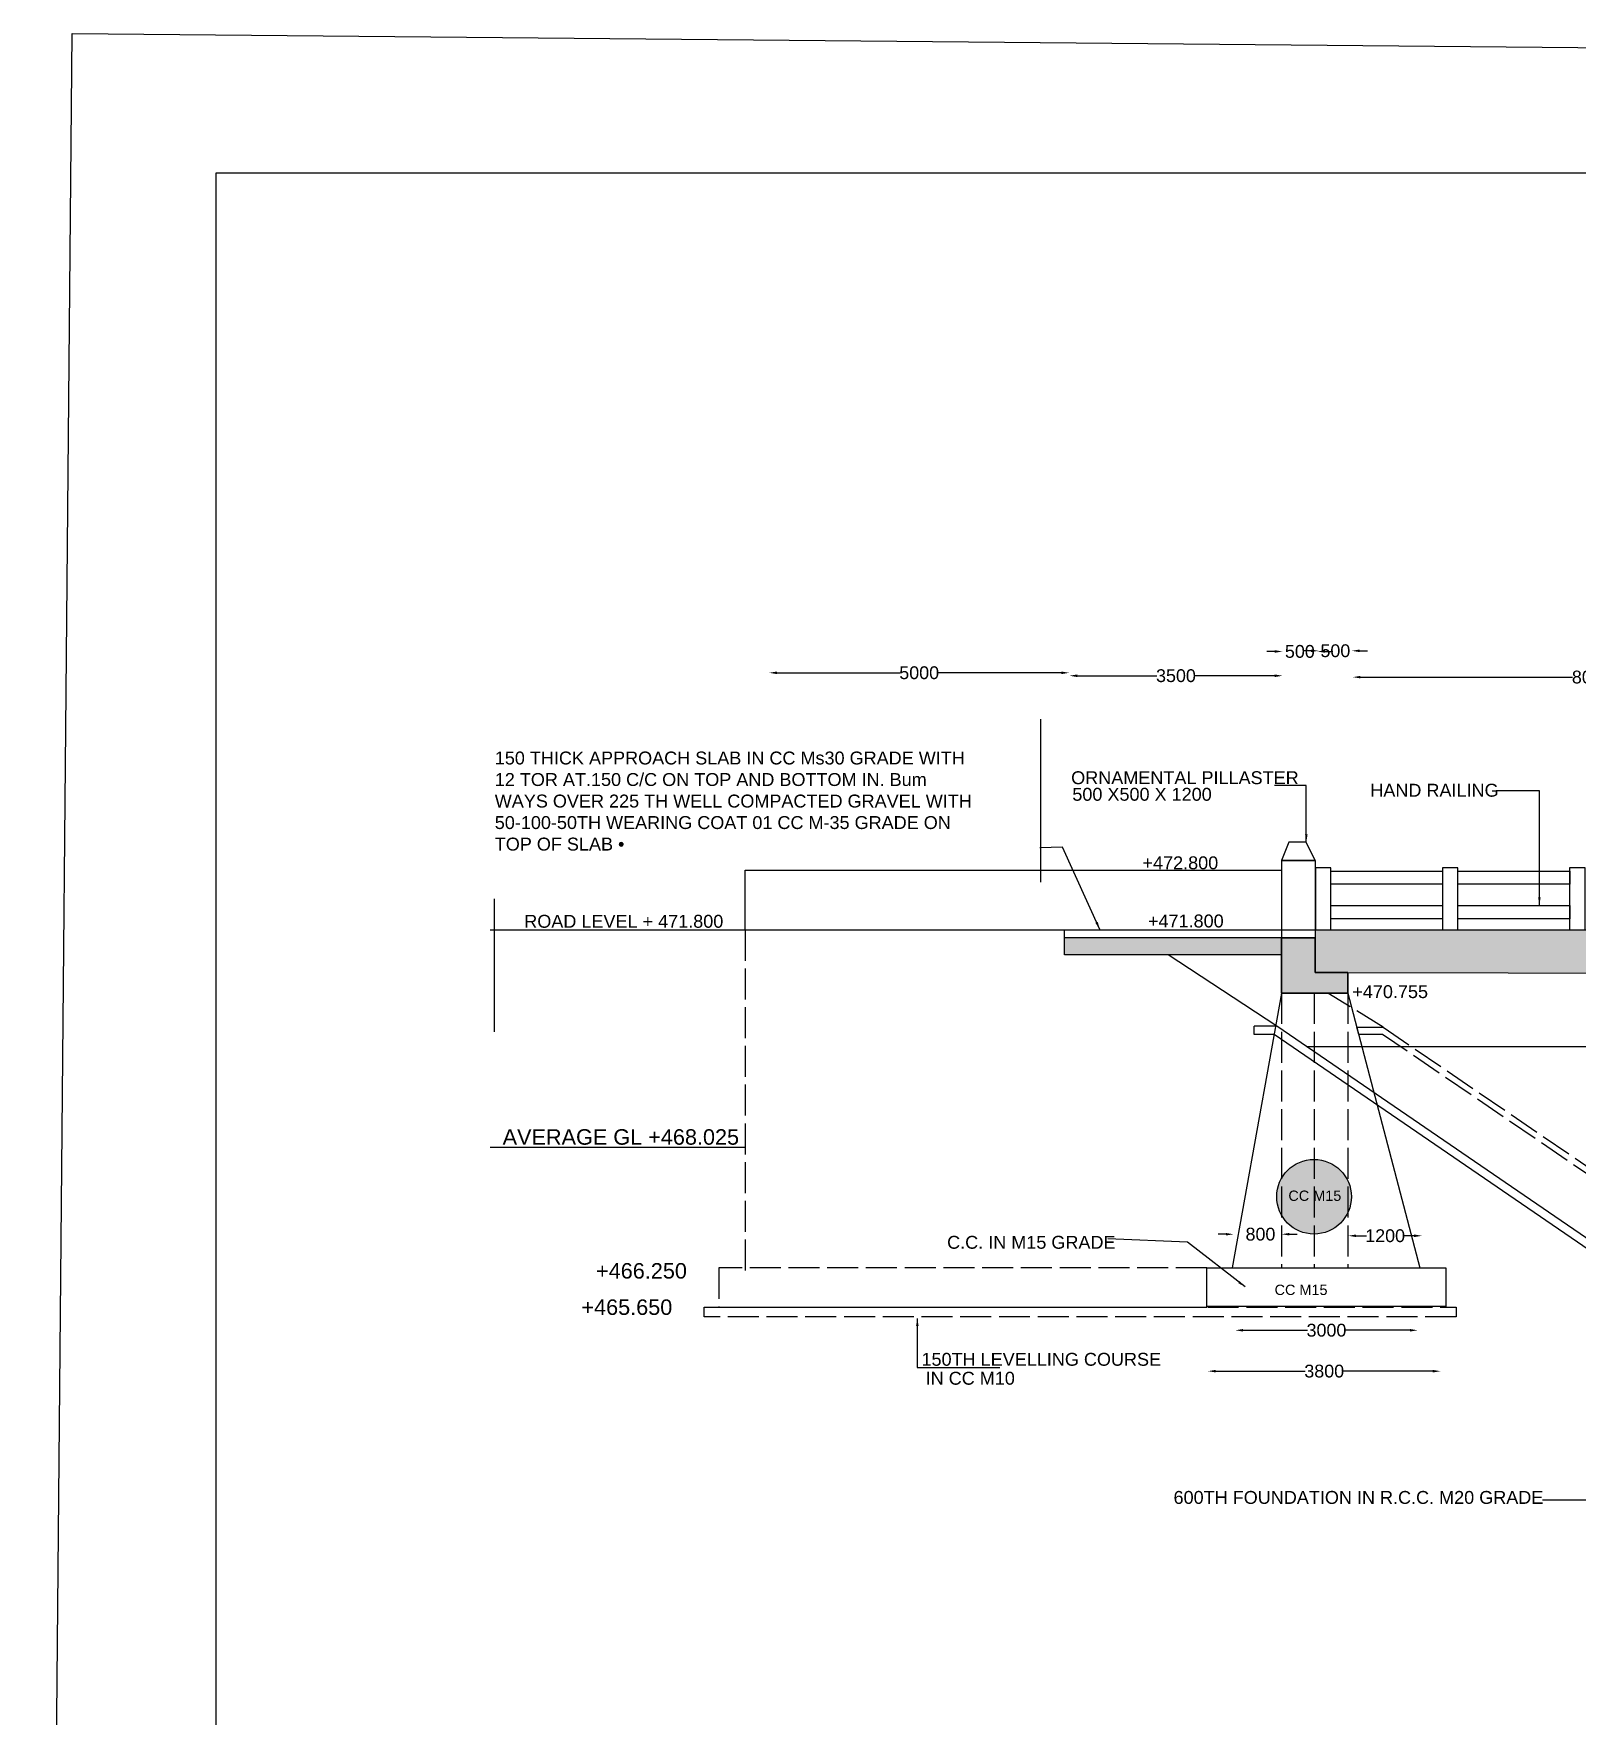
# Model space of a CAD drawing. Header units: millimetres. Extents: x -1552452794 to 251870, y 2311 to 4475819590.
# Drawn here: x 137439 to 167325, y 58179 to 90767 of the extents above; entities that cross this region are included whole.
import ezdxf

# ---------------------------------------------------------------- set-up
doc = ezdxf.new("R2010")
doc.units = ezdxf.units.MM
doc.header["$MEASUREMENT"] = 0
doc.linetypes.add('ACAD_ISO02W100', pattern=[15, 12, -3])
for name, color, linetype in [('DIMENSION', 7, 'Continuous'), ('DRAWING', 7, 'Continuous'), ('TEXT', 7, 'Continuous')]:
    doc.layers.add(name, color=color, linetype=linetype)
doc.styles.get("Standard").update_dxf_attribs({"font": 'ARIAL_1.TTF'})
doc.dimstyles.get("Standard").update_dxf_attribs({"dimtxt": 248, "dimasz": 150, "dimexe": 0.18, "dimexo": 0.0625, "dimgap": 0.09, "dimtad": 0, "dimtih": 1, "dimtoh": 1, "dimdec": 0, "dimzin": 0, "dimdsep": 46, "dimtxsty": 'Standard', "dimcen": 0.09, "dimse1": 1, "dimse2": 1, "dimadec": 0, "dimazin": 0, "dimtfac": 1, "dimtdec": 0, "dimtofl": 0, "dimtmove": 0, "dimatfit": 3, "dimfxl": 0, "dimtolj": 1, "dimtzin": 0, "dimarcsym": 0})
picture_1 = doc.add_image_def('image1.jpg', size_in_pixel=(6668, 4812))
pattern_1 = [(50, (0, 0), (358.6301, -31.37607), [37.5, -412.5]), (355, (0, 0), (-69.3757, 376.0961), [30, -330]), (100.4514, (29.9, -2.6), (289.2547, 344.7198), [31.8701, -350.57106]), (46.1842, (0, 100), (533.6205, -82.7595), [56.25, -618.75]), (96.6356, (44.47, 93.1), (467.3314, 487.059), [47.8051, -525.8565]), (351.1842, (0, 100), (467.331, 487.0593), [45, -495]), (21, (50, 75), (298.45353, -201.30945), [37.5, -412.5]), (326, (50, 75), (121.6577, 362.575), [30, -330]), (71.4514, (74.87, 58.22), (420.1113, 161.26525), [31.8701, -350.57106]), (37.5, (0, 0), (6.07993, 166.44693), [0, -326, 0, -335, 0, -331.25]), (7.5, (0, 0), (131.53477, 197.20586), [0, -191, 0, -318.5, 0, -126.25]), (327.5, (-111.5, 0), (266.91122, -11.27744), [0, -125, 0, -390, 0, -517.5]), (317.5, (-161.5, 0), (291.59308, 50.0525), [0, -162.5, 0, -259, 0, -367.5])]

# ---------------------------------------------------------------- blocks, each defined once
blk = doc.blocks.new('*D9')
at = {"layer": 'Defpoints', "color": 0, "transparency": 16777216}
for p in [(151681, 78294), (157486, 78389), (157486, 78307)]:
    blk.add_point(p, dxfattribs=at)
at = {"layer": 'DIMENSION', "color": 0, "lineweight": -2, "transparency": 16777216}
for p, q in [((151831, 78389), (154213, 78389)), ((157336, 78389), (154953, 78389))]:
    blk.add_line(p, q, dxfattribs=at)
at = {"layer": 'DIMENSION', "color": 0, "transparency": 16777216}
for points in [[(151831, 78414), (151831, 78364), (151681, 78389)], [(157336, 78414), (157336, 78364), (157486, 78389)]]:
    blk.add_solid(points, dxfattribs=at)
at = {"layer": 'DIMENSION', "color": 0, "transparency": 16777216, "insert": (154583, 78389), "char_height": 248, "attachment_point": 5}
blk.add_mtext('\\A1;5000', dxfattribs=at)
blk = doc.blocks.new('*D10')
at = {"layer": 'Defpoints', "color": 0, "transparency": 16777216}
for p in [(157492, 78386), (161616, 78332), (161616, 78332)]:
    blk.add_point(p, dxfattribs=at)
at = {"layer": 'DIMENSION', "color": 0, "lineweight": -2, "transparency": 16777216}
for p, q in [((157642, 78332), (159184, 78332)), ((161466, 78332), (159924, 78332))]:
    blk.add_line(p, q, dxfattribs=at)
at = {"layer": 'DIMENSION', "color": 0, "transparency": 16777216}
for points in [[(157642, 78357), (157642, 78307), (157492, 78332)], [(161466, 78357), (161466, 78307), (161616, 78332)]]:
    blk.add_solid(points, dxfattribs=at)
at = {"layer": 'DIMENSION', "color": 0, "transparency": 16777216, "insert": (159554, 78332), "char_height": 248, "attachment_point": 5}
blk.add_mtext('\\A1;3500', dxfattribs=at)
blk = doc.blocks.new('*D11')
at = {"layer": 'Defpoints', "color": 0, "transparency": 16777216}
for p in [(162291, 78802), (161616, 78332), (162291, 78319)]:
    blk.add_point(p, dxfattribs=at)
at = {"layer": 'DIMENSION', "color": 0, "lineweight": -2, "transparency": 16777216}
for p, q in [((161466, 78802), (161316, 78802)), ((162441, 78802), (162591, 78802))]:
    blk.add_line(p, q, dxfattribs=at)
at = {"layer": 'DIMENSION', "color": 0, "transparency": 16777216}
for points in [[(161466, 78827), (161466, 78777), (161616, 78802)], [(162441, 78827), (162441, 78777), (162291, 78802)]]:
    blk.add_solid(points, dxfattribs=at)
at = {"layer": 'DIMENSION', "color": 0, "transparency": 16777216, "insert": (161953, 78802), "char_height": 248, "attachment_point": 5}
blk.add_mtext('\\A1;500', dxfattribs=at)
blk = doc.blocks.new('*D12')
at = {"layer": 'Defpoints', "color": 0, "transparency": 16777216}
for p in [(162962, 78815), (162317, 78346), (162962, 78278)]:
    blk.add_point(p, dxfattribs=at)
at = {"layer": 'DIMENSION', "color": 0, "lineweight": -2, "transparency": 16777216}
for p, q in [((162167, 78815), (162017, 78815)), ((163112, 78815), (163262, 78815))]:
    blk.add_line(p, q, dxfattribs=at)
at = {"layer": 'DIMENSION', "color": 0, "transparency": 16777216}
for points in [[(162167, 78840), (162167, 78790), (162317, 78815)], [(163112, 78840), (163112, 78790), (162962, 78815)]]:
    blk.add_solid(points, dxfattribs=at)
at = {"layer": 'DIMENSION', "color": 0, "transparency": 16777216, "insert": (162640, 78815), "char_height": 248, "attachment_point": 5}
blk.add_mtext('\\A1;500', dxfattribs=at)
blk = doc.blocks.new('*D13')
at = {"layer": 'Defpoints', "color": 0, "transparency": 16777216}
for p in [(162976, 78265), (172234, 78305), (172234, 78305)]:
    blk.add_point(p, dxfattribs=at)
at = {"layer": 'DIMENSION', "color": 0, "lineweight": -2, "transparency": 16777216}
for p, q in [((163126, 78305), (167234, 78305)), ((172084, 78305), (167975, 78305))]:
    blk.add_line(p, q, dxfattribs=at)
at = {"layer": 'DIMENSION', "color": 0, "transparency": 16777216}
for points in [[(163126, 78330), (163126, 78280), (162976, 78305)], [(172084, 78330), (172084, 78280), (172234, 78305)]]:
    blk.add_solid(points, dxfattribs=at)
at = {"layer": 'DIMENSION', "color": 0, "transparency": 16777216, "insert": (167605, 78305), "char_height": 248, "attachment_point": 5}
blk.add_mtext('\\A1;8000', dxfattribs=at)
blk = doc.blocks.new('*D22')
at = {"layer": 'Defpoints', "color": 0, "transparency": 16777216}
for p in [(160701, 65610), (164234, 65656), (164234, 65656)]:
    blk.add_point(p, dxfattribs=at)
at = {"layer": 'DIMENSION', "color": 0, "lineweight": -2, "transparency": 16777216}
for p, q in [((160851, 65656), (162098, 65656)), ((164084, 65656), (162837, 65656))]:
    blk.add_line(p, q, dxfattribs=at)
at = {"layer": 'DIMENSION', "color": 0, "transparency": 16777216}
for points in [[(160851, 65681), (160851, 65631), (160701, 65656)], [(164084, 65681), (164084, 65631), (164234, 65656)]]:
    blk.add_solid(points, dxfattribs=at)
at = {"layer": 'DIMENSION', "color": 0, "transparency": 16777216, "insert": (162468, 65656), "char_height": 248, "attachment_point": 5}
blk.add_mtext('\\A1;3000', dxfattribs=at)
blk = doc.blocks.new('*D23')
at = {"layer": 'Defpoints', "color": 0, "transparency": 16777216}
for p in [(164676, 64864), (164676, 64851), (160175, 64832)]:
    blk.add_point(p, dxfattribs=at)
at = {"layer": 'DIMENSION', "color": 0, "lineweight": -2, "transparency": 16777216}
for p, q in [((160325, 64864), (162055, 64864)), ((164526, 64864), (162795, 64864))]:
    blk.add_line(p, q, dxfattribs=at)
at = {"layer": 'DIMENSION', "color": 0, "transparency": 16777216}
for points in [[(160325, 64889), (160325, 64839), (160175, 64864)], [(164526, 64889), (164526, 64839), (164676, 64864)]]:
    blk.add_solid(points, dxfattribs=at)
at = {"layer": 'DIMENSION', "color": 0, "transparency": 16777216, "insert": (162425, 64864), "char_height": 248, "attachment_point": 5}
blk.add_mtext('\\A1;3800', dxfattribs=at)
blk = doc.blocks.new('*D24')
at = {"layer": 'Defpoints', "color": 0, "transparency": 16777216}
for p in [(161600, 67516), (160670, 67448), (161600, 66864)]:
    blk.add_point(p, dxfattribs=at)
at = {"layer": 'DIMENSION', "color": 0, "lineweight": -2, "transparency": 16777216}
for p, q in [((160520, 67516), (160370, 67516)), ((161750, 67516), (161900, 67516))]:
    blk.add_line(p, q, dxfattribs=at)
at = {"layer": 'DIMENSION', "color": 0, "transparency": 16777216}
for points in [[(160520, 67541), (160520, 67491), (160670, 67516)], [(161750, 67541), (161750, 67491), (161600, 67516)]]:
    blk.add_solid(points, dxfattribs=at)
at = {"layer": 'DIMENSION', "color": 0, "transparency": 16777216, "insert": (161190, 67516), "char_height": 248, "attachment_point": 5}
blk.add_mtext('\\A1;800', dxfattribs=at)
blk = doc.blocks.new('*D25')
at = {"layer": 'Defpoints', "color": 0, "transparency": 16777216}
for p in [(162892, 67486), (164316, 67486), (164316, 67486)]:
    blk.add_point(p, dxfattribs=at)
at = {"layer": 'DIMENSION', "color": 0, "lineweight": -2, "transparency": 16777216}
for p, q in [((163042, 67486), (163245, 67486)), ((164166, 67486), (163962, 67486))]:
    blk.add_line(p, q, dxfattribs=at)
at = {"layer": 'DIMENSION', "color": 0, "transparency": 16777216}
for points in [[(163042, 67511), (163042, 67461), (162892, 67486)], [(164166, 67511), (164166, 67461), (164316, 67486)]]:
    blk.add_solid(points, dxfattribs=at)
at = {"layer": 'DIMENSION', "color": 0, "transparency": 16777216, "insert": (163604, 67486), "char_height": 248, "attachment_point": 5}
blk.add_mtext('\\A1;1200', dxfattribs=at)

msp = doc.modelspace()

# ---------------------------------------------------------------- hatches: boundary and pattern name
at = {"layer": 'DRAWING'}
h = msp.add_hatch(dxfattribs=at)
h.set_pattern_fill('AR-CONC', color=256, scale=50, style=0)
h.set_pattern_definition(pattern_1)
h.paths.add_polyline_path([(161599.7, 73258.4), (157396, 73258.4), (157396, 72930.3), (161599.7, 72930.3)])
h.paths.add_polyline_path([(162251.7, 73258.4), (161599.7, 73258.4), (161599.7, 72187.6), (162227.2, 72187.6), (162227.2, 72186.4), (162882.6, 72185.3), (162882.6, 72586.8), (162251.7, 72586.8)])
h.paths.add_polyline_path([(172810.1, 73413.4), (172512.1, 73413.4), (162250.9, 73413.4), (162250.9, 73258.4), (162251.7, 73258.4), (162251.7, 72586.8), (162883.4, 72586.8), (162883.4, 72586.8), (172199.1, 72568.3), (172810.1, 72568.3)])
h.paths.add_polyline_path([(178222.4, 73413.4), (172903, 73413.4), (172903, 72568.3), (173470, 72568.3), (178222.4, 72568.3)])
h = msp.add_hatch(dxfattribs=at)
h.set_pattern_fill('AR-CONC', color=256, scale=50, style=0)
h.set_pattern_definition(pattern_1)
h.paths.add_polyline_path([(162879.4, 68554, 0.2889432), (162227.2, 68965.2), (162227.2, 67519.6, 0.2889432), (162879.4, 67930.8)])
h.paths.add_polyline_path([(162227.2, 68965.2, 0.2690426), (161599.7, 68601.2), (161599.7, 67883.6, 0.2690426), (162227.2, 67519.6)])
h.paths.add_polyline_path([(161599.7, 68601.2, 0.1306151), (161504.4, 68242.4, 0.1306151), (161599.7, 67883.6)])
h.paths.add_polyline_path([(162879.4, 68554), (162879.4, 67930.8, 0.1118801), (162950, 68242.4, 0.1118801)])
h.paths.add_polyline_path([(172382.3, 68621.8, 1), (173342.3, 68621.8, 1)])
h.paths.add_polyline_path([(161679.1, 68106.8), (162807.2, 68106.8), (162807.2, 68417.2), (161679.1, 68417.2)], flags=9)
h.paths.add_polyline_path([(172458.5, 68482.3), (173259.4, 68482.3), (173259.4, 68788.7), (172458.5, 68788.7)], flags=24)

# ---------------------------------------------------------------- linework, layer by layer
for p, q in [((162251.7, 72586.8), (162882.6, 72586.8)), ((162882.6, 72586.8), (162882.6, 72185.3)), ((162882.6, 72185.3), (162251.7, 72185.3))]:
    msp.add_line(p, q, dxfattribs=at)
for points in [[(140973.1, 88070.1), (250018.9, 88070.1), (250018.9, 13044.5), (140973.1, 13044.5)], [(161598.4, 74752.6), (162250.5, 74752.6), (162078.2, 75109.5), (161739.7, 75109.5)], [(161598.4, 73413.4), (162252.8, 73413.4), (162252.8, 74752.6), (161598.4, 74752.6)], [(162252.8, 73413.4), (162550.8, 73413.4), (162550.8, 74613.8), (162252.8, 74613.8)], [(162550.8, 74547.4), (164713.8, 74547.4), (164713.8, 74294.3), (162550.8, 74294.3)], [(164715.8, 73413.4), (165013.8, 73413.4), (165013.8, 74613.8), (164715.8, 74613.8)], [(165013.8, 74547.4), (167176.8, 74547.4), (167176.8, 74294.3), (165013.8, 74294.3)], [(167175.7, 73413.4), (167473.7, 73413.4), (167473.7, 74613.8), (167175.7, 74613.8)], [(162550.8, 73879.8), (164713.8, 73879.8), (164713.8, 73626.7), (162550.8, 73626.7)], [(165013.8, 73879.8), (167176.8, 73879.8), (167176.8, 73626.7), (165013.8, 73626.7)], [(157396, 73413.4), (161599.7, 73413.4), (161599.7, 72930.3), (157396, 72930.3)], [(157396, 73413.4), (162250.9, 73413.4), (162250.9, 73258.4), (157396, 73258.4)], [(164780.8, 66114.6), (160153, 66114.6), (160153, 66864), (164780.8, 66864)]]:
    msp.add_lwpolyline(points, close=True, dxfattribs=at)
for points in [[(156936.7, 74333.1), (156936.7, 77491.2)], [(151212.7, 73413.4), (151212.7, 74567.1), (161598.4, 74567.1)], [(146354.7, 74010.3), (146354.7, 71432.7)], [(146277.6, 73413.4), (172810.1, 73413.4)], [(162251.7, 72187.6), (161599.7, 72187.6), (161599.7, 73258.4), (162251.7, 73258.4), (162251.7, 72586.8)], [(161599.7, 73258.4), (161599.7, 72187.6), (162882.6, 72185.3), (162883.4, 72586.8), (162251.7, 72586.8), (162251.7, 73258.4), (161599.7, 73258.4)], [(161506.3, 71548.1), (159402.2, 72930.3)], [(162882.6, 72586.8), (172199.1, 72568.3)], [(161599.7, 72187.6), (160644.4, 66864)], [(162882.6, 72185.3), (164275.9, 66864)], [(178222.4, 65400.3), (170194.7, 65400.3), (161455.6, 71384.2), (161068, 71384.2), (161068, 71548.1)], [(178222.4, 65564.2), (170245.5, 65564.2), (161506.3, 71548.1), (161068, 71548.1)], [(162083, 71153.2), (178234.8, 71153.2)], [(151212.7, 69194.2), (146279.5, 69194.2)]]:
    msp.add_lwpolyline(points, dxfattribs=at)
at = {"layer": 'DRAWING', "linetype": 'ACAD_ISO02W100', "ltscale": 50}
for points in [[(151212.7, 73413.4), (151212.7, 66736.7)], [(161599.7, 72187.6), (161599.7, 66864)], [(162227.2, 72187.6), (162227.2, 66864)], [(163566.1, 71524.6), (162497.4, 72185.3)], [(162879.4, 72187.6), (162879.4, 66864)], [(172083, 65564.2), (163552, 71385.6), (163092.7, 71382.8), (163055.6, 71524.6), (163518.2, 71524.6), (163566.1, 71524.6), (172301.3, 65564.2)]]:
    msp.add_lwpolyline(points, dxfattribs=at)
for points in [[(160153, 66864), (150703.7, 66864), (150703.7, 66103.4), (160153, 66103.4)], [(150418.2, 66103.2), (164978.3, 66103.2), (164978.3, 65917.9), (150418.2, 65917.9)]]:
    msp.add_lwpolyline(points, close=True, dxfattribs=at)
at = {"layer": 'DRAWING'}
msp.add_circle((162227.2, 68242.4), 722.8, dxfattribs=at)

# ---------------------------------------------------------------- texts
at = {"layer": 'DIMENSION', "char_height": 250, "attachment_point": 1}
for s, insert, width in [('IN CC M10', (154708, 64852), 1761.758), ('600TH FOUNDATION IN R.C.C. M20 GRADE', (159507.6, 62544.1), 7681.617)]:
    msp.add_mtext(s, dxfattribs=dict(at, insert=insert, width=width))
at = {"layer": 'TEXT'}
for s, height, p in [('ORNAMENTAL PILLASTER', 250, (157525.8, 76232.4)), ('500 X500 X 1200', 250, (157548, 75911.2)), ('HAND RAILING', 250, (163317, 75989.6)), ('+472.800', 250, (158906.3, 74584.3)), (' ROAD LEVEL + 471.800', 250, (146840.1, 73451.4)), ('+471.800', 250, (159012.1, 73457.6)), ('+470.755', 250, (162968.1, 72089.3)), ('AVERAGE GL +468.025', 300, (146518.6, 69250)), ('CC M15', 200, (161730.8, 68161.9)), ('C.C. IN M15 GRADE', 250, (155123.9, 67234.6)), ('+466.250', 300, (148326.9, 66657.3)), ('CC M15', 200, (161464, 66339.4)), ('+465.650', 300, (148043.6, 65953.6)), ('150TH LEVELLING COURSE ', 250, (154627.7, 64968.7))]:
    msp.add_text(s, height=height, dxfattribs=at).set_placement(p)
at = {"layer": 'TEXT', "insert": (146366, 76863.8), "char_height": 250, "width": 9312.049, "attachment_point": 1}
msp.add_mtext('150 THICK APPROACH SLAB IN CC Ms30 GRADE WITH 12 TOR AT.150 C/C ON TOP AND BOTTOM IN. Bum WAYS OVER 225 TH WELL COMPACTED GRAVEL WITH 50-100-50TH WEARING COAT 01 CC M-35 GRADE ON TOP OF SLAB •  ', dxfattribs=at)

# ---------------------------------------------------------------- dimensions: what is measured, and where the dimension line sits
at = {"layer": 'DIMENSION'}
for base, p1, p2, text, picture, middle in [((162290.6, 78801.7), (161615.9, 78332.2), (162290.6, 78318.7), '500', '*D11', (161953.2, 78801.7)), ((162962.2, 78815.1), (162317.5, 78345.5), (162962.2, 78278.4), '500', '*D12', (162639.9, 78815.1)), ((157485.9, 78389), (151680.6, 78293.8), (157485.9, 78307.4), '5000', '*D9', (154583.3, 78389)), ((161615.9, 78332.2), (157492.1, 78385.9), (161615.9, 78332.2), '3500', '*D10', (159554, 78332.2)), ((172233.5, 78305.4), (162975.7, 78265), (172233.5, 78305.4), '8000', '*D13', (167604.6, 78305.4)), ((164315.5, 67486.3), (162891.7, 67486.3), (164315.5, 67486.3), '1200', '*D25', (163603.6, 67486.3)), ((164234.2, 65655.8), (160700.9, 65610.4), (164234.2, 65655.8), '3000', '*D22', (162467.5, 65655.8)), ((164675.9, 64864.3), (160174.8, 64831.8), (164675.9, 64851.3), '3800', '*D23', (162425.3, 64864.3))]:
    dim = msp.add_linear_dim(base=base, p1=p1, p2=p2, text=text, dimstyle='Standard', dxfattribs=at)
    dim.commit()
    dim.dimension.update_dxf_attribs({"geometry": picture, "text_midpoint": middle})
dim = msp.add_linear_dim(base=(161599.7, 67516.2), p1=(160670, 67447.7), p2=(161599.7, 66864), text='800', dimstyle='Standard', dxfattribs=at)
dim.commit()
dim.dimension.update_dxf_attribs({"geometry": '*D24', "text_midpoint": (161189.9, 67516.2), "dimtype": 160})

# ---------------------------------------------------------------- pictures from other files: only their frames are drawn
image = msp.add_image(picture_1, insert=(137438.7, 8726.9), size_in_units=(113688, 82043.6), rotation=-0.522628, dxfattribs=dict(fade=30))
image.dxf.flags = 7

# ---------------------------------------------------------------- leaders
at = {"layer": 'DRAWING'}
for points in [[(162078.2, 75109.5), (162078.2, 76207.5), (161464.1, 76207.5)], [(166590.9, 73890.8), (166590.9, 76105.5), (165755.8, 76105.5)], [(158080.5, 73417.5), (157357.9, 75011.5), (156916.2, 75001.5)], [(160893.1, 66497.1), (159776.2, 67360.4), (158233.9, 67426.8)], [(154547.1, 65886.3), (154547.1, 64933.1), (156143.8, 64933.1)], [(170624.7, 64435.9), (170624.7, 62367.7), (166650.6, 62367.7)]]:
    msp.add_leader(points, dimstyle='Standard', override={"dimgap": 0.09, "dimtad": 0}, dxfattribs=at)

doc.saveas('drawing.dxf')
